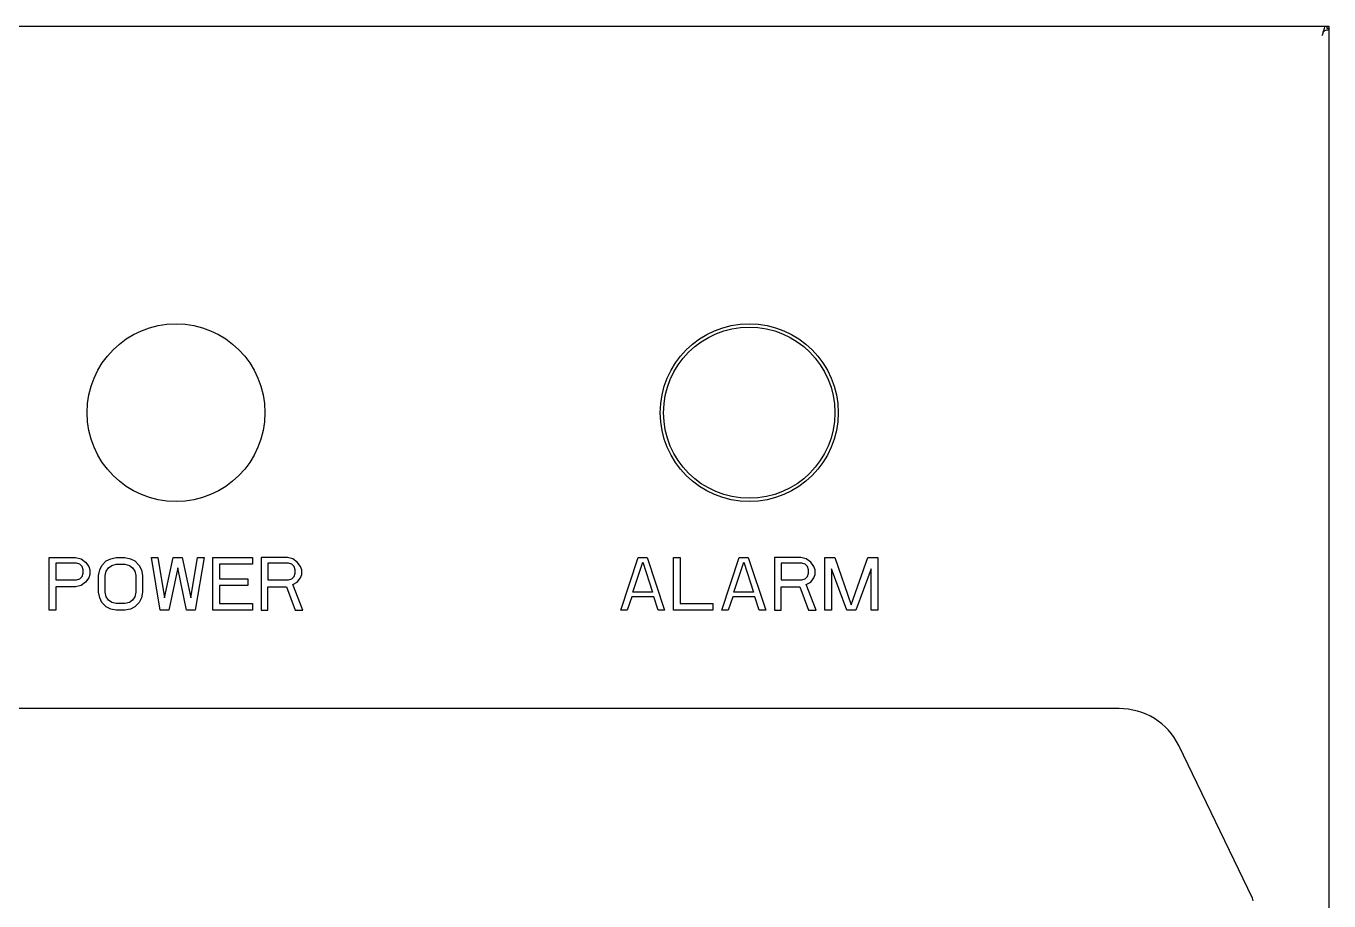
# Model space of a CAD drawing. Header units: millimetres. Extents: x 55614 to 110757, y -66981 to -47484.
# Drawn here: x 63448.6 to 63646.3, y -55116.8 to -54984 of the extents above; entities that cross this region are included whole.
import ezdxf

# ---------------------------------------------------------------- set-up
doc = ezdxf.new("R2010")
doc.units = ezdxf.units.MM
for name, color, linetype in [('2006-00087_0', 7, 'Continuous'), ('2006-00088_0', 7, 'Continuous'), ('4212-20636_1_0', 7, 'Continuous'), ('4212-20665_4_1_0', 7, 'Continuous'), ('4212-68099_1_0', 7, 'Continuous')]:
    doc.layers.add(name, color=color, linetype=linetype)
doc.layers.add('THICK', color=7, linetype='Continuous', lineweight=0)

# ---------------------------------------------------------------- blocks, each defined once
blk = doc.blocks.new('2-1725')
at = {"layer": '2006-00087_0', "color": 7, "linetype": 'Continuous'}
blk.add_circle((-17615.43, -72122.45), 13.5, dxfattribs=at)
at = {"layer": '2006-00088_0', "color": 7, "linetype": 'Continuous'}
for radius in [13.5, 13]:
    blk.add_circle((-17528.43, -72122.45), radius, dxfattribs=at)
at = {"layer": '4212-20636_1_0', "color": 7, "linetype": 'Continuous'}
for p, q in [((-17472.29, -72167.38), (-17758.57, -72167.38)), ((-17452.04, -72196.14), (-17463.23, -72172.96))]:
    blk.add_line(p, q, dxfattribs=at)
blk.add_arc((-17508.2, -72209.7), 57.78, 13.1195, 13.5679, dxfattribs=at)
blk.add_open_spline([(-17463.23, -72172.96), (-17464.03, -72171.31), (-17466.66, -72168.41), (-17470.43, -72167.38), (-17472.29, -72167.38)], degree=3, knots=[0, 0, 0, 0, 0.495832, 1, 1, 1, 1], dxfattribs=at)
at = {"layer": '4212-20665_4_1_0', "color": 7, "linetype": 'Continuous'}
for p, q in [((-17441.3, -72064.64), (-17441.22, -72064.56)), ((-17440.73, -72063.75), (-17440.73, -72064.08)), ((-17440.73, -72064.08), (-17440.43, -72064.08)), ((-17634.68, -72152.45), (-17634.68, -72144.45)), ((-17634.68, -72144.45), (-17630.68, -72144.45)), ((-17633.68, -72145.3), (-17633.68, -72147.85)), ((-17630.52, -72145.3), (-17633.68, -72145.3)), ((-17630.68, -72144.45), (-17629.85, -72144.62)), ((-17630.02, -72145.47), (-17630.52, -72145.3)), ((-17629.68, -72145.81), (-17630.02, -72145.47)), ((-17629.85, -72144.62), (-17629.18, -72145.13)), ((-17629.52, -72146.32), (-17629.68, -72145.81)), ((-17629.18, -72145.13), (-17628.68, -72145.81)), ((-17628.68, -72145.81), (-17628.52, -72146.32)), ((-17627.02, -72146.32), (-17626.68, -72145.64)), ((-17626.68, -72145.64), (-17626.02, -72144.96)), ((-17626.02, -72144.96), (-17625.35, -72144.62)), ((-17626.02, -72146.49), (-17625.68, -72145.98)), ((-17625.68, -72145.98), (-17625.18, -72145.64)), ((-17625.35, -72144.62), (-17624.52, -72144.45)), ((-17625.18, -72145.64), (-17624.52, -72145.47)), ((-17624.52, -72144.45), (-17623.18, -72144.45)), ((-17624.52, -72145.47), (-17623.18, -72145.47)), ((-17623.18, -72144.45), (-17622.35, -72144.62)), ((-17623.18, -72145.47), (-17622.52, -72145.64)), ((-17622.52, -72145.64), (-17622.02, -72145.98)), ((-17622.35, -72144.62), (-17621.68, -72144.96)), ((-17622.02, -72145.98), (-17621.68, -72146.49)), ((-17621.68, -72144.96), (-17621.02, -72145.64)), ((-17621.02, -72145.64), (-17620.68, -72146.32)), ((-17617.85, -72152.45), (-17619.18, -72144.45)), ((-17619.18, -72144.45), (-17618.18, -72144.45)), ((-17618.18, -72144.45), (-17617.18, -72150.57)), ((-17617.18, -72150.57), (-17615.85, -72144.45)), ((-17615.18, -72145.98), (-17616.52, -72152.45)), ((-17615.85, -72144.45), (-17614.52, -72144.45)), ((-17613.85, -72152.45), (-17615.18, -72145.98)), ((-17614.52, -72144.45), (-17613.18, -72150.57)), ((-17613.18, -72150.57), (-17612.18, -72144.45)), ((-17611.18, -72144.45), (-17612.52, -72152.45)), ((-17612.18, -72144.45), (-17611.18, -72144.45)), ((-17609.85, -72152.45), (-17609.85, -72144.45)), ((-17609.85, -72144.45), (-17603.85, -72144.45)), ((-17608.85, -72145.47), (-17608.85, -72147.68)), ((-17603.85, -72145.47), (-17608.85, -72145.47)), ((-17603.85, -72144.45), (-17603.85, -72145.47)), ((-17602.52, -72144.45), (-17602.52, -72152.45)), ((-17598.52, -72144.45), (-17602.52, -72144.45)), ((-17601.52, -72145.3), (-17601.52, -72147.85)), ((-17598.35, -72145.3), (-17601.52, -72145.3)), ((-17597.68, -72144.62), (-17598.52, -72144.45)), ((-17597.85, -72145.47), (-17598.35, -72145.3)), ((-17597.52, -72145.81), (-17597.85, -72145.47)), ((-17597.02, -72145.13), (-17597.68, -72144.62)), ((-17597.35, -72146.32), (-17597.52, -72145.81)), ((-17596.52, -72145.81), (-17597.02, -72145.13)), ((-17596.35, -72146.32), (-17596.52, -72145.81)), ((-17547.93, -72152.45), (-17545.27, -72144.45)), ((-17546.1, -72149.72), (-17544.6, -72145.13)), ((-17545.27, -72144.45), (-17543.93, -72144.45)), ((-17544.6, -72145.13), (-17543.1, -72149.72)), ((-17543.93, -72144.45), (-17541.27, -72152.45)), ((-17539.93, -72152.45), (-17539.93, -72144.45)), ((-17539.93, -72144.45), (-17538.93, -72144.45)), ((-17538.93, -72144.45), (-17538.93, -72151.43)), ((-17532.6, -72152.45), (-17529.93, -72144.45)), ((-17530.77, -72149.72), (-17529.27, -72145.13)), ((-17529.93, -72144.45), (-17528.6, -72144.45)), ((-17529.27, -72145.13), (-17527.77, -72149.72)), ((-17528.6, -72144.45), (-17525.93, -72152.45)), ((-17524.6, -72144.45), (-17524.6, -72152.45)), ((-17520.6, -72144.45), (-17524.6, -72144.45)), ((-17523.6, -72145.3), (-17523.6, -72147.85)), ((-17520.43, -72145.3), (-17523.6, -72145.3)), ((-17519.77, -72144.62), (-17520.6, -72144.45)), ((-17519.93, -72145.47), (-17520.43, -72145.3)), ((-17519.6, -72145.81), (-17519.93, -72145.47)), ((-17519.1, -72145.13), (-17519.77, -72144.62)), ((-17519.43, -72146.32), (-17519.6, -72145.81)), ((-17518.6, -72145.81), (-17519.1, -72145.13)), ((-17518.43, -72146.32), (-17518.6, -72145.81)), ((-17516.93, -72152.45), (-17516.93, -72144.45)), ((-17516.93, -72144.45), (-17515.43, -72144.45)), ((-17515.93, -72146.15), (-17515.93, -72152.45)), ((-17513.6, -72152.45), (-17515.93, -72146.15)), ((-17515.43, -72144.45), (-17512.93, -72151.6)), ((-17512.93, -72151.6), (-17510.43, -72144.45)), ((-17509.93, -72146.15), (-17512.27, -72152.45)), ((-17510.43, -72144.45), (-17508.93, -72144.45)), ((-17509.93, -72152.45), (-17509.93, -72146.15)), ((-17508.93, -72144.45), (-17508.93, -72152.45)), ((-17633.68, -72147.85), (-17630.52, -72147.85)), ((-17630.52, -72147.85), (-17630.02, -72147.68)), ((-17630.02, -72147.68), (-17629.68, -72147.34)), ((-17629.18, -72148.19), (-17629.85, -72148.7)), ((-17629.68, -72147.34), (-17629.52, -72146.83)), ((-17629.52, -72146.83), (-17629.52, -72146.32)), ((-17628.68, -72147.51), (-17629.18, -72148.19)), ((-17628.52, -72147), (-17628.68, -72147.51)), ((-17628.52, -72146.32), (-17628.52, -72147)), ((-17627.18, -72147.17), (-17627.02, -72146.32)), ((-17627.18, -72149.72), (-17627.18, -72147.17)), ((-17626.18, -72147.17), (-17626.02, -72146.49)), ((-17626.18, -72149.72), (-17626.18, -72147.17)), ((-17621.68, -72146.49), (-17621.52, -72147.17)), ((-17621.52, -72147.17), (-17621.52, -72149.72)), ((-17620.68, -72146.32), (-17620.52, -72147.17)), ((-17620.52, -72147.17), (-17620.52, -72149.72)), ((-17608.85, -72147.68), (-17604.52, -72147.68)), ((-17604.52, -72147.68), (-17604.52, -72148.7)), ((-17601.52, -72147.85), (-17598.35, -72147.85)), ((-17598.35, -72147.85), (-17597.85, -72147.68)), ((-17597.85, -72147.68), (-17597.52, -72147.34)), ((-17597.68, -72148.53), (-17597.02, -72148.19)), ((-17597.52, -72147.34), (-17597.35, -72146.83)), ((-17597.35, -72146.83), (-17597.35, -72146.32)), ((-17597.02, -72148.19), (-17596.52, -72147.51)), ((-17596.52, -72147.51), (-17596.35, -72147)), ((-17596.35, -72147), (-17596.35, -72146.32)), ((-17523.6, -72147.85), (-17520.43, -72147.85)), ((-17520.43, -72147.85), (-17519.93, -72147.68)), ((-17519.93, -72147.68), (-17519.6, -72147.34)), ((-17519.77, -72148.53), (-17519.1, -72148.19)), ((-17519.6, -72147.34), (-17519.43, -72146.83)), ((-17519.43, -72146.83), (-17519.43, -72146.32)), ((-17519.1, -72148.19), (-17518.6, -72147.51)), ((-17518.6, -72147.51), (-17518.43, -72147)), ((-17518.43, -72147), (-17518.43, -72146.32)), ((-17633.68, -72148.87), (-17633.68, -72152.45)), ((-17630.68, -72148.87), (-17633.68, -72148.87)), ((-17629.85, -72148.7), (-17630.68, -72148.87)), ((-17627.02, -72150.57), (-17627.18, -72149.72)), ((-17626.02, -72150.4), (-17626.18, -72149.72)), ((-17621.52, -72149.72), (-17621.68, -72150.4)), ((-17620.52, -72149.72), (-17620.68, -72150.57)), ((-17608.85, -72148.7), (-17608.85, -72151.43)), ((-17604.52, -72148.7), (-17608.85, -72148.7)), ((-17601.52, -72152.45), (-17601.52, -72148.87)), ((-17601.52, -72148.87), (-17598.68, -72148.87)), ((-17598.68, -72148.87), (-17597.35, -72152.45)), ((-17596.18, -72152.45), (-17597.68, -72148.53)), ((-17543.1, -72149.72), (-17546.1, -72149.72)), ((-17527.77, -72149.72), (-17530.77, -72149.72)), ((-17523.6, -72152.45), (-17523.6, -72148.87)), ((-17523.6, -72148.87), (-17520.77, -72148.87)), ((-17520.77, -72148.87), (-17519.43, -72152.45)), ((-17518.27, -72152.45), (-17519.77, -72148.53)), ((-17626.68, -72151.26), (-17627.02, -72150.57)), ((-17626.02, -72151.94), (-17626.68, -72151.26)), ((-17625.68, -72150.91), (-17626.02, -72150.4)), ((-17625.35, -72152.28), (-17626.02, -72151.94)), ((-17625.18, -72151.26), (-17625.68, -72150.91)), ((-17624.52, -72151.43), (-17625.18, -72151.26)), ((-17623.18, -72151.43), (-17624.52, -72151.43)), ((-17622.52, -72151.26), (-17623.18, -72151.43)), ((-17622.02, -72150.91), (-17622.52, -72151.26)), ((-17621.68, -72151.94), (-17622.35, -72152.28)), ((-17621.68, -72150.4), (-17622.02, -72150.91)), ((-17621.02, -72151.26), (-17621.68, -72151.94)), ((-17620.68, -72150.57), (-17621.02, -72151.26)), ((-17608.85, -72151.43), (-17603.85, -72151.43)), ((-17603.85, -72151.43), (-17603.85, -72152.45)), ((-17546.27, -72150.4), (-17546.93, -72152.45)), ((-17542.93, -72150.4), (-17546.27, -72150.4)), ((-17542.27, -72152.45), (-17542.93, -72150.4)), ((-17538.93, -72151.43), (-17533.93, -72151.43)), ((-17533.93, -72151.43), (-17533.93, -72152.45)), ((-17530.93, -72150.4), (-17531.6, -72152.45)), ((-17527.6, -72150.4), (-17530.93, -72150.4)), ((-17526.93, -72152.45), (-17527.6, -72150.4)), ((-17633.68, -72152.45), (-17634.68, -72152.45)), ((-17624.52, -72152.45), (-17625.35, -72152.28)), ((-17623.18, -72152.45), (-17624.52, -72152.45)), ((-17622.35, -72152.28), (-17623.18, -72152.45)), ((-17616.52, -72152.45), (-17617.85, -72152.45)), ((-17612.52, -72152.45), (-17613.85, -72152.45)), ((-17603.85, -72152.45), (-17609.85, -72152.45)), ((-17602.52, -72152.45), (-17601.52, -72152.45)), ((-17597.35, -72152.45), (-17596.18, -72152.45)), ((-17546.93, -72152.45), (-17547.93, -72152.45)), ((-17541.27, -72152.45), (-17542.27, -72152.45)), ((-17533.93, -72152.45), (-17539.93, -72152.45)), ((-17531.6, -72152.45), (-17532.6, -72152.45)), ((-17525.93, -72152.45), (-17526.93, -72152.45)), ((-17524.6, -72152.45), (-17523.6, -72152.45)), ((-17519.43, -72152.45), (-17518.27, -72152.45)), ((-17515.93, -72152.45), (-17516.93, -72152.45)), ((-17512.27, -72152.45), (-17513.6, -72152.45)), ((-17508.93, -72152.45), (-17509.93, -72152.45))]:
    blk.add_line(p, q, dxfattribs=at)
for centre, radius, start, end in [((-17448.6, -72062.35), 7.66, 341.637, 342.5738), ((-17451.64, -72061.4), 10.84, 342.5901, 343.6327)]:
    blk.add_arc(centre, radius, start, end, dxfattribs=at)
for points in [[(-17441.34, -72064.76), (-17441.39, -72064.92), (-17441.45, -72065.09), (-17441.53, -72065.24)], [(-17441.05, -72063.76), (-17441.11, -72064), (-17441.18, -72064.23), (-17441.24, -72064.46)]]:
    blk.add_open_spline(points, degree=3, dxfattribs=at)
blk.add_open_spline([(-17440.43, -72064.27), (-17440.51, -72064.3), (-17440.78, -72064.38), (-17441.05, -72064.47), (-17441.22, -72064.56)], degree=3, knots=[0, 0, 0, 0, 0.294652, 1, 1, 1, 1], dxfattribs=at)
at = {"layer": '4212-68099_1_0', "color": 7, "linetype": 'Continuous'}
for p, q in [((-17791.83, -72063.75), (-17440.43, -72063.75)), ((-17440.43, -72063.75), (-17440.43, -72591.15))]:
    blk.add_line(p, q, dxfattribs=at)

msp = doc.modelspace()

# ---------------------------------------------------------------- block references
at = {"layer": 'THICK', "lineweight": -3}
msp.add_blockref('2-1725', (81086.76, 17079.761), dxfattribs=at)

doc.saveas('drawing.dxf')
